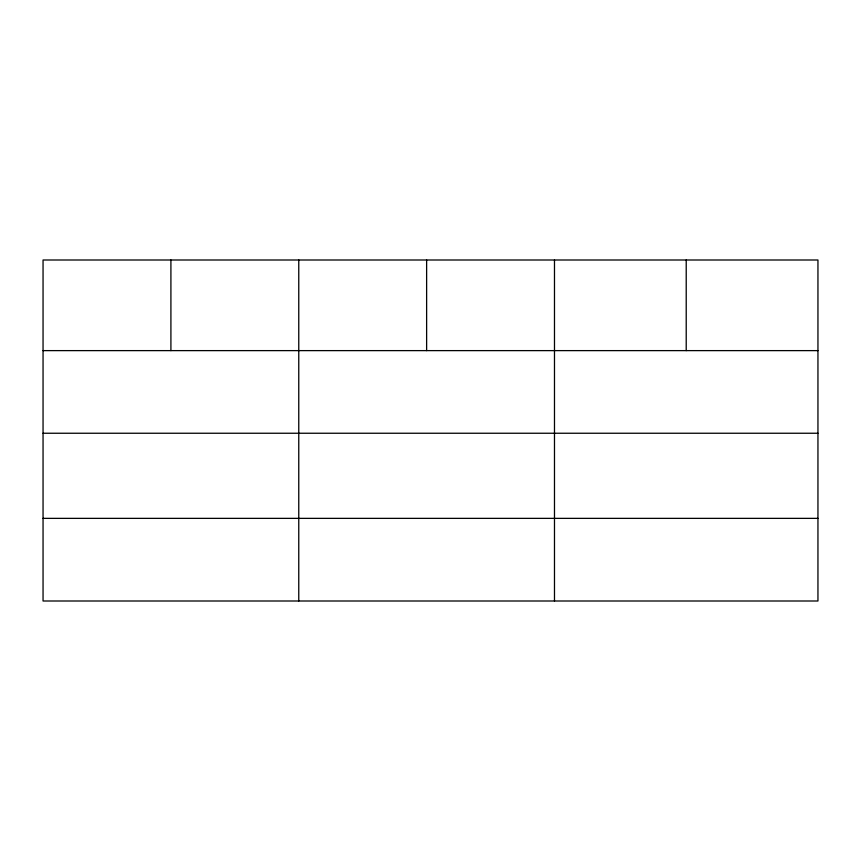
<?xml version="1.0" encoding="UTF-8"?>
<svg xmlns="http://www.w3.org/2000/svg" width="861" height="861" viewBox="0 0 861 861"><rect width="100%" height="100%" fill="white"/><g stroke="black" fill="none" stroke-linecap="round" stroke-linejoin="round"><path stroke-width="1.29" d="M817.95 433.244L817.95 260L43.05 260L43.05 601L817.95 601L817.95 433.244L43.05 433.244M43.05 350.621L817.95 350.621M43.05 518.365L817.95 518.365M686.217 260L686.217 350.621M554.484 260L554.484 601M426.625 260L426.625 350.621M298.767 260L298.767 601M170.909 260L170.909 350.621"/></g></svg>
